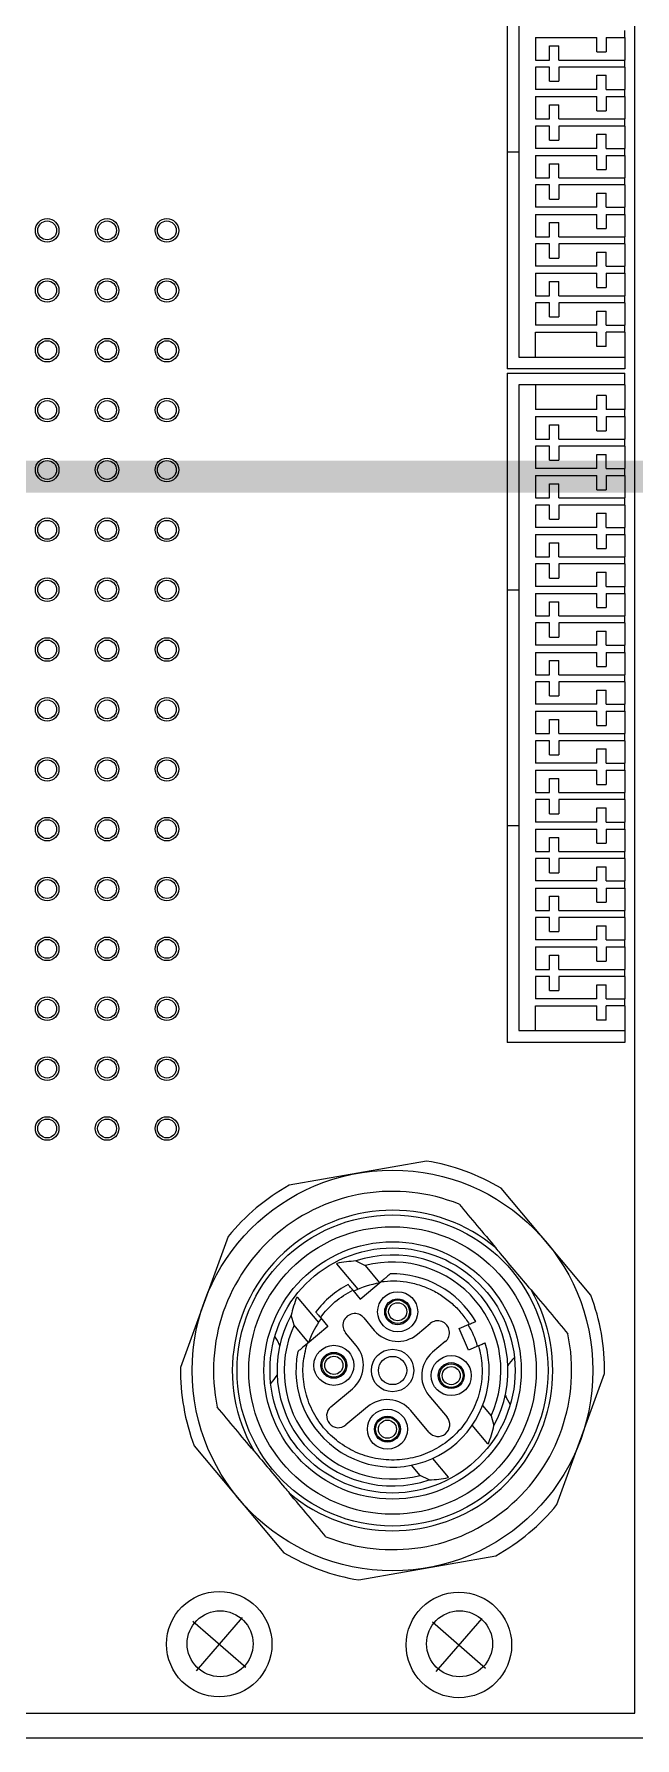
# Model space of a CAD drawing. Extents: x -194 to 239, y -574 to -265.
# Drawn here: x -91.88 to -83.76, y -498.07 to -475.07 of the extents above; entities that cross this region are included whole.
import ezdxf

# ---------------------------------------------------------------- set-up
doc = ezdxf.new("R2010")
doc.units = 0
doc.header["$LTSCALE"] = 0.5
doc.layers.get('0').update_dxf_attribs({"linetype": 'CONTINUOUS'})
doc.layers.add('1', color=7, linetype='CONTINUOUS')

msp = doc.modelspace()

# ---------------------------------------------------------------- hatches: boundary and pattern name
at = {"lineweight": 5}
msp.add_hatch(color=256, dxfattribs=at).paths.add_polyline_path([(-120.02046, -468.08319), (-119.4341, -468.08319), (-116.33505, -480.83071), (-68.47953, -480.83071), (-68.48858, -466.93802), (-67.91047, -466.93802), (-67.90142, -481.26275), (-116.70109, -481.26275)])

# ---------------------------------------------------------------- linework, layer by layer
at = {"color": 7, "linetype": 'Continuous', "lineweight": 5}
for p, q in [((-83.76474, -497.74138), (-83.76474, -456.88229)), ((-85.48947, -473.4805), (-85.48947, -476.66267)), ((-85.33037, -473.4805), (-85.33037, -476.66267)), ((-85.10762, -475.11931), (-84.28025, -475.11931)), ((-85.10762, -475.11931), (-85.10762, -475.42163)), ((-84.9167, -475.42163), (-84.9167, -475.23068)), ((-84.9167, -475.23068), (-84.78941, -475.23068)), ((-84.78941, -475.42163), (-84.78941, -475.23068)), ((-84.28025, -475.31025), (-84.28025, -475.11931)), ((-84.15297, -475.11931), (-83.89839, -475.11931)), ((-84.15297, -475.11931), (-84.15297, -475.31025)), ((-83.89839, -475.11931), (-83.89839, -475.02385)), ((-83.89839, -475.11931), (-83.89839, -475.42163)), ((-85.10762, -475.42163), (-84.9167, -475.42163)), ((-84.78941, -475.42163), (-83.89839, -475.42163)), ((-84.28025, -475.31025), (-84.15297, -475.31025)), ((-83.89839, -475.51709), (-83.89839, -475.42163)), ((-84.9167, -475.51709), (-85.10762, -475.51709)), ((-85.10762, -475.51709), (-85.10762, -475.81939)), ((-84.9167, -475.70801), (-84.9167, -475.51709)), ((-84.78941, -475.51709), (-84.78941, -475.70801)), ((-83.89839, -475.51709), (-84.78941, -475.51709)), ((-84.28025, -475.81939), (-84.28025, -475.62846)), ((-84.28025, -475.62846), (-84.15297, -475.62846)), ((-84.15297, -475.81939), (-84.15297, -475.62846)), ((-83.89839, -475.51709), (-83.89839, -475.81939)), ((-84.28025, -475.81939), (-85.10762, -475.81939)), ((-85.10762, -475.91485), (-84.28025, -475.91485)), ((-85.10762, -475.91485), (-85.10762, -476.21717)), ((-84.9167, -475.70801), (-84.78941, -475.70801)), ((-84.28025, -476.10579), (-84.28025, -475.91485)), ((-84.15297, -475.81939), (-83.89839, -475.81939)), ((-84.15297, -475.91485), (-83.89839, -475.91485)), ((-84.15297, -475.91485), (-84.15297, -476.10579)), ((-83.89839, -475.91485), (-83.89839, -475.81939)), ((-83.89839, -475.91485), (-83.89839, -476.21717)), ((-84.9167, -476.21717), (-84.9167, -476.02622)), ((-84.9167, -476.02622), (-84.78941, -476.02622)), ((-84.78941, -476.21717), (-84.78941, -476.02622)), ((-84.28025, -476.10579), (-84.15297, -476.10579)), ((-85.10762, -476.21717), (-84.9167, -476.21717)), ((-84.9167, -476.31263), (-85.10762, -476.31263)), ((-85.10762, -476.31263), (-85.10762, -476.61493)), ((-84.9167, -476.50355), (-84.9167, -476.31263)), ((-84.78941, -476.21717), (-83.89839, -476.21717)), ((-84.78941, -476.31263), (-84.78941, -476.50355)), ((-83.89839, -476.31263), (-84.78941, -476.31263)), ((-83.89839, -476.31263), (-83.89839, -476.21717)), ((-83.89839, -476.31263), (-83.89839, -476.61493)), ((-84.9167, -476.50355), (-84.78941, -476.50355)), ((-84.28025, -476.61493), (-84.28025, -476.42401)), ((-84.28025, -476.42401), (-84.15297, -476.42401)), ((-84.15297, -476.61493), (-84.15297, -476.42401)), ((-85.48947, -476.66267), (-85.33037, -476.66267)), ((-85.48947, -476.66267), (-85.48947, -479.59026)), ((-85.33037, -476.66267), (-85.33037, -479.43116)), ((-84.28025, -476.61493), (-85.10762, -476.61493)), ((-85.10762, -476.71039), (-84.28025, -476.71039)), ((-85.10762, -476.71039), (-85.10762, -477.01271)), ((-84.9167, -477.01271), (-84.9167, -476.82177)), ((-84.9167, -476.82177), (-84.78941, -476.82177)), ((-84.78941, -477.01271), (-84.78941, -476.82177)), ((-84.28025, -476.90133), (-84.28025, -476.71039)), ((-84.15297, -476.61493), (-83.89839, -476.61493)), ((-84.15297, -476.71039), (-83.89839, -476.71039)), ((-84.15297, -476.71039), (-84.15297, -476.90133)), ((-83.89839, -476.71039), (-83.89839, -476.61493)), ((-83.89839, -476.71039), (-83.89839, -477.01271)), ((-85.10762, -477.01271), (-84.9167, -477.01271)), ((-84.78941, -477.01271), (-83.89839, -477.01271)), ((-84.28025, -476.90133), (-84.15297, -476.90133)), ((-83.89839, -477.10817), (-83.89839, -477.01271)), ((-84.9167, -477.10817), (-85.10762, -477.10817)), ((-85.10762, -477.10817), (-85.10762, -477.41047)), ((-84.9167, -477.2991), (-84.9167, -477.10817)), ((-84.9167, -477.2991), (-84.78941, -477.2991)), ((-84.78941, -477.10817), (-84.78941, -477.2991)), ((-83.89839, -477.10817), (-84.78941, -477.10817)), ((-84.28025, -477.41047), (-84.28025, -477.21955)), ((-84.28025, -477.21955), (-84.15297, -477.21955)), ((-84.15297, -477.41047), (-84.15297, -477.21955)), ((-83.89839, -477.10817), (-83.89839, -477.41047)), ((-84.28025, -477.41047), (-85.10762, -477.41047)), ((-85.10762, -477.50593), (-84.28025, -477.50593)), ((-85.10762, -477.50593), (-85.10762, -477.80825)), ((-84.28025, -477.69688), (-84.28025, -477.50593)), ((-84.15297, -477.41047), (-83.89839, -477.41047)), ((-84.15297, -477.50593), (-83.89839, -477.50593)), ((-84.15297, -477.50593), (-84.15297, -477.69688)), ((-83.89839, -477.50593), (-83.89839, -477.41047)), ((-83.89839, -477.50593), (-83.89839, -477.80825)), ((-84.9167, -477.80825), (-84.9167, -477.61731)), ((-84.9167, -477.61731), (-84.78941, -477.61731)), ((-84.78941, -477.80825), (-84.78941, -477.61731)), ((-84.28025, -477.69688), (-84.15297, -477.69688)), ((-85.10762, -477.80825), (-84.9167, -477.80825)), ((-84.9167, -477.90371), (-85.10762, -477.90371)), ((-85.10762, -477.90371), (-85.10762, -478.20601)), ((-84.9167, -478.09464), (-84.9167, -477.90371)), ((-84.78941, -477.80825), (-83.89839, -477.80825)), ((-84.78941, -477.90371), (-84.78941, -478.09464)), ((-83.89839, -477.90371), (-84.78941, -477.90371)), ((-83.89839, -477.90371), (-83.89839, -477.80825)), ((-83.89839, -477.90371), (-83.89839, -478.20601)), ((-84.28025, -478.20601), (-85.10762, -478.20601)), ((-84.9167, -478.09464), (-84.78941, -478.09464)), ((-84.28025, -478.20601), (-84.28025, -478.01509)), ((-84.28025, -478.01509), (-84.15297, -478.01509)), ((-84.15297, -478.20601), (-84.15297, -478.01509)), ((-84.15297, -478.20601), (-83.89839, -478.20601)), ((-83.89839, -478.30148), (-83.89839, -478.20601)), ((-85.10762, -478.30148), (-84.28025, -478.30148)), ((-85.10762, -478.30148), (-85.10762, -478.60379)), ((-84.9167, -478.60379), (-84.9167, -478.41285)), ((-84.9167, -478.41285), (-84.78941, -478.41285)), ((-84.78941, -478.60379), (-84.78941, -478.41285)), ((-84.28025, -478.49242), (-84.28025, -478.30148)), ((-84.15297, -478.30148), (-83.89839, -478.30148)), ((-84.15297, -478.30148), (-84.15297, -478.49242)), ((-83.89839, -478.30148), (-83.89839, -478.60379)), ((-85.10762, -478.60379), (-84.9167, -478.60379)), ((-84.78941, -478.60379), (-83.89839, -478.60379)), ((-84.28025, -478.49242), (-84.15297, -478.49242)), ((-83.89839, -478.69926), (-83.89839, -478.60379)), ((-84.9167, -478.69926), (-85.10762, -478.69926)), ((-85.10762, -478.69926), (-85.10762, -479.00156)), ((-84.9167, -478.89018), (-84.9167, -478.69926)), ((-84.9167, -478.89018), (-84.78941, -478.89018)), ((-84.78941, -478.69926), (-84.78941, -478.89018)), ((-83.89839, -478.69926), (-84.78941, -478.69926)), ((-84.28025, -479.00156), (-84.28025, -478.81063)), ((-84.28025, -478.81063), (-84.15297, -478.81063)), ((-84.15297, -479.00156), (-84.15297, -478.81063)), ((-83.89839, -478.69926), (-83.89839, -479.00156)), ((-84.28025, -479.00156), (-85.10762, -479.00156)), ((-85.10762, -479.43116), (-85.10762, -479.09702)), ((-85.10762, -479.09702), (-84.28025, -479.09702)), ((-84.28025, -479.28796), (-84.28025, -479.09702)), ((-84.15297, -479.00156), (-83.89839, -479.00156)), ((-84.15297, -479.28796), (-84.15297, -479.09702)), ((-83.89839, -479.09702), (-84.15297, -479.09702)), ((-83.89839, -479.09702), (-83.89839, -479.00156)), ((-83.89839, -479.09702), (-83.89839, -479.43116)), ((-84.15297, -479.28796), (-84.28025, -479.28796)), ((-83.89839, -479.59026), (-85.48947, -479.59026)), ((-85.33037, -479.43116), (-83.89839, -479.43116)), ((-83.89839, -479.43116), (-83.89839, -479.59026)), ((-85.48947, -479.64754), (-83.89839, -479.64754)), ((-85.48947, -479.64754), (-85.48947, -482.57513)), ((-85.33037, -479.80666), (-85.33037, -482.57513)), ((-83.89839, -479.80666), (-85.33037, -479.80666)), ((-85.10762, -479.80666), (-85.10762, -480.14078)), ((-83.89839, -479.80666), (-83.89839, -479.64754)), ((-83.89839, -479.80666), (-83.89839, -480.14078)), ((-84.28025, -480.14078), (-84.28025, -479.94984)), ((-84.15297, -479.94984), (-84.28025, -479.94984)), ((-84.15297, -479.94984), (-84.15297, -480.14078)), ((-84.28025, -480.14078), (-85.10762, -480.14078)), ((-85.10762, -480.23625), (-84.28025, -480.23625)), ((-85.10762, -480.23625), (-85.10762, -480.53855)), ((-84.28025, -480.42717), (-84.28025, -480.23625)), ((-83.89839, -480.14078), (-84.15297, -480.14078)), ((-84.15297, -480.23625), (-83.89839, -480.23625)), ((-84.15297, -480.23625), (-84.15297, -480.42717)), ((-83.89839, -480.23625), (-83.89839, -480.14078)), ((-83.89839, -480.23625), (-83.89839, -480.53855)), ((-84.9167, -480.53855), (-84.9167, -480.34762)), ((-84.9167, -480.34762), (-84.78941, -480.34762)), ((-84.78941, -480.53855), (-84.78941, -480.34762)), ((-84.28025, -480.42717), (-84.15297, -480.42717)), ((-85.10762, -480.53855), (-84.9167, -480.53855)), ((-84.9167, -480.63401), (-85.10762, -480.63401)), ((-85.10762, -480.63401), (-85.10762, -480.93633)), ((-84.9167, -480.82495), (-84.9167, -480.63401)), ((-84.78941, -480.53855), (-83.89839, -480.53855)), ((-84.78941, -480.63401), (-84.78941, -480.82495)), ((-83.89839, -480.63401), (-84.78941, -480.63401)), ((-84.28025, -480.93633), (-84.28025, -480.74538)), ((-84.28025, -480.74538), (-84.15297, -480.74538)), ((-84.15297, -480.93633), (-84.15297, -480.74538)), ((-83.89839, -480.63401), (-83.89839, -480.53855)), ((-83.89839, -480.63401), (-83.89839, -480.93633)), ((-84.28025, -480.93633), (-85.10762, -480.93633)), ((-84.9167, -480.82495), (-84.78941, -480.82495)), ((-84.15297, -480.93633), (-83.89839, -480.93633)), ((-83.89839, -481.03179), (-83.89839, -480.93633)), ((-85.10762, -481.03179), (-84.28025, -481.03179)), ((-85.10762, -481.03179), (-85.10762, -481.33409)), ((-84.9167, -481.33409), (-84.9167, -481.14316)), ((-84.9167, -481.14316), (-84.78941, -481.14316)), ((-84.78941, -481.33409), (-84.78941, -481.14316)), ((-84.28025, -481.22271), (-84.28025, -481.03179)), ((-84.15297, -481.03179), (-83.89839, -481.03179)), ((-84.15297, -481.03179), (-84.15297, -481.22271)), ((-83.89839, -481.03179), (-83.89839, -481.33409)), ((-85.10762, -481.33409), (-84.9167, -481.33409)), ((-84.9167, -481.42955), (-85.10762, -481.42955)), ((-85.10762, -481.42955), (-85.10762, -481.73187)), ((-84.9167, -481.62049), (-84.9167, -481.42955)), ((-84.78941, -481.33409), (-83.89839, -481.33409)), ((-84.78941, -481.42955), (-84.78941, -481.62049)), ((-83.89839, -481.42955), (-84.78941, -481.42955)), ((-84.28025, -481.22271), (-84.15297, -481.22271)), ((-83.89839, -481.42955), (-83.89839, -481.33409)), ((-83.89839, -481.42955), (-83.89839, -481.73187)), ((-84.9167, -481.62049), (-84.78941, -481.62049)), ((-84.28025, -481.73187), (-84.28025, -481.54092)), ((-84.28025, -481.54092), (-84.15297, -481.54092)), ((-84.15297, -481.73187), (-84.15297, -481.54092)), ((-84.28025, -481.73187), (-85.10762, -481.73187)), ((-85.10762, -481.82733), (-84.28025, -481.82733)), ((-85.10762, -481.82733), (-85.10762, -482.12963)), ((-84.28025, -482.01825), (-84.28025, -481.82733)), ((-84.15297, -481.73187), (-83.89839, -481.73187)), ((-84.15297, -481.82733), (-83.89839, -481.82733)), ((-84.15297, -481.82733), (-84.15297, -482.01825)), ((-83.89839, -481.82733), (-83.89839, -481.73187)), ((-83.89839, -481.82733), (-83.89839, -482.12963)), ((-85.10762, -482.12963), (-84.9167, -482.12963)), ((-84.9167, -482.12963), (-84.9167, -481.93871)), ((-84.9167, -481.93871), (-84.78941, -481.93871)), ((-84.78941, -482.12963), (-84.78941, -481.93871)), ((-84.78941, -482.12963), (-83.89839, -482.12963)), ((-84.28025, -482.01825), (-84.15297, -482.01825)), ((-83.89839, -482.22511), (-83.89839, -482.12963)), ((-84.9167, -482.22511), (-85.10762, -482.22511)), ((-85.10762, -482.22511), (-85.10762, -482.52741)), ((-84.9167, -482.41603), (-84.9167, -482.22511)), ((-84.78941, -482.22511), (-84.78941, -482.41603)), ((-83.89839, -482.22511), (-84.78941, -482.22511)), ((-84.28025, -482.52741), (-84.28025, -482.33649)), ((-84.28025, -482.33649), (-84.15297, -482.33649)), ((-84.15297, -482.52741), (-84.15297, -482.33649)), ((-83.89839, -482.22511), (-83.89839, -482.52741)), ((-85.48947, -482.57513), (-85.48947, -485.75732)), ((-85.48947, -482.57513), (-85.33037, -482.57513)), ((-85.33037, -482.57513), (-85.33037, -485.75732)), ((-84.28025, -482.52741), (-85.10762, -482.52741)), ((-84.9167, -482.41603), (-84.78941, -482.41603)), ((-84.15297, -482.52741), (-83.89839, -482.52741)), ((-83.89839, -482.62287), (-83.89839, -482.52741)), ((-85.10762, -482.62287), (-84.28025, -482.62287)), ((-85.10762, -482.62287), (-85.10762, -482.92517)), ((-84.9167, -482.92517), (-84.9167, -482.73425)), ((-84.9167, -482.73425), (-84.78941, -482.73425)), ((-84.78941, -482.92517), (-84.78941, -482.73425)), ((-84.28025, -482.8138), (-84.28025, -482.62287)), ((-84.28025, -482.8138), (-84.15297, -482.8138)), ((-84.15297, -482.62287), (-83.89839, -482.62287)), ((-84.15297, -482.62287), (-84.15297, -482.8138)), ((-83.89839, -482.62287), (-83.89839, -482.92517)), ((-85.10762, -482.92517), (-84.9167, -482.92517)), ((-84.9167, -483.02065), (-85.10762, -483.02065)), ((-85.10762, -483.02065), (-85.10762, -483.32295)), ((-84.9167, -483.21158), (-84.9167, -483.02065)), ((-84.78941, -482.92517), (-83.89839, -482.92517)), ((-84.78941, -483.02065), (-84.78941, -483.21158)), ((-83.89839, -483.02065), (-84.78941, -483.02065)), ((-83.89839, -483.02065), (-83.89839, -482.92517)), ((-83.89839, -483.02065), (-83.89839, -483.32295)), ((-84.9167, -483.21158), (-84.78941, -483.21158)), ((-84.28025, -483.32295), (-84.28025, -483.13203)), ((-84.28025, -483.13203), (-84.15297, -483.13203)), ((-84.15297, -483.32295), (-84.15297, -483.13203)), ((-84.28025, -483.32295), (-85.10762, -483.32295)), ((-85.10762, -483.41841), (-84.28025, -483.41841)), ((-85.10762, -483.41841), (-85.10762, -483.72071)), ((-84.28025, -483.60934), (-84.28025, -483.41841)), ((-84.15297, -483.32295), (-83.89839, -483.32295)), ((-84.15297, -483.41841), (-83.89839, -483.41841)), ((-84.15297, -483.41841), (-84.15297, -483.60934)), ((-83.89839, -483.41841), (-83.89839, -483.32295)), ((-83.89839, -483.41841), (-83.89839, -483.72071)), ((-85.10762, -483.72071), (-84.9167, -483.72071)), ((-84.9167, -483.72071), (-84.9167, -483.52979)), ((-84.9167, -483.52979), (-84.78941, -483.52979)), ((-84.78941, -483.72071), (-84.78941, -483.52979)), ((-84.78941, -483.72071), (-83.89839, -483.72071)), ((-84.28025, -483.60934), (-84.15297, -483.60934)), ((-83.89839, -483.81619), (-83.89839, -483.72071)), ((-84.9167, -483.81619), (-85.10762, -483.81619)), ((-85.10762, -483.81619), (-85.10762, -484.11849)), ((-84.9167, -484.00712), (-84.9167, -483.81619)), ((-84.78941, -483.81619), (-84.78941, -484.00712)), ((-83.89839, -483.81619), (-84.78941, -483.81619)), ((-84.28025, -484.11849), (-84.28025, -483.92757)), ((-84.28025, -483.92757), (-84.15297, -483.92757)), ((-84.15297, -484.11849), (-84.15297, -483.92757)), ((-83.89839, -483.81619), (-83.89839, -484.11849)), ((-84.28025, -484.11849), (-85.10762, -484.11849)), ((-84.9167, -484.00712), (-84.78941, -484.00712)), ((-84.15297, -484.11849), (-83.89839, -484.11849)), ((-83.89839, -484.21396), (-83.89839, -484.11849)), ((-85.10762, -484.21396), (-84.28025, -484.21396)), ((-85.10762, -484.21396), (-85.10762, -484.51626)), ((-84.9167, -484.51626), (-84.9167, -484.32533)), ((-84.9167, -484.32533), (-84.78941, -484.32533)), ((-84.78941, -484.51626), (-84.78941, -484.32533)), ((-84.28025, -484.40488), (-84.28025, -484.21396)), ((-84.28025, -484.40488), (-84.15297, -484.40488)), ((-84.15297, -484.21396), (-83.89839, -484.21396)), ((-84.15297, -484.21396), (-84.15297, -484.40488)), ((-83.89839, -484.21396), (-83.89839, -484.51626)), ((-85.10762, -484.51626), (-84.9167, -484.51626)), ((-84.9167, -484.61174), (-85.10762, -484.61174)), ((-85.10762, -484.61174), (-85.10762, -484.91404)), ((-84.9167, -484.80266), (-84.9167, -484.61174)), ((-84.78941, -484.51626), (-83.89839, -484.51626)), ((-84.78941, -484.61174), (-84.78941, -484.80266)), ((-83.89839, -484.61174), (-84.78941, -484.61174)), ((-83.89839, -484.61174), (-83.89839, -484.51626)), ((-83.89839, -484.61174), (-83.89839, -484.91404)), ((-84.9167, -484.80266), (-84.78941, -484.80266)), ((-84.28025, -484.91404), (-84.28025, -484.72311)), ((-84.28025, -484.72311), (-84.15297, -484.72311)), ((-84.15297, -484.91404), (-84.15297, -484.72311)), ((-84.28025, -484.91404), (-85.10762, -484.91404)), ((-85.10762, -485.0095), (-84.28025, -485.0095)), ((-85.10762, -485.0095), (-85.10762, -485.31182)), ((-84.9167, -485.31182), (-84.9167, -485.12087)), ((-84.9167, -485.12087), (-84.78941, -485.12087)), ((-84.78941, -485.31182), (-84.78941, -485.12087)), ((-84.28025, -485.20042), (-84.28025, -485.0095)), ((-84.15297, -484.91404), (-83.89839, -484.91404)), ((-84.15297, -485.0095), (-83.89839, -485.0095)), ((-84.15297, -485.0095), (-84.15297, -485.20042)), ((-83.89839, -485.0095), (-83.89839, -484.91404)), ((-83.89839, -485.0095), (-83.89839, -485.31182)), ((-85.10762, -485.31182), (-84.9167, -485.31182)), ((-84.78941, -485.31182), (-83.89839, -485.31182)), ((-84.28025, -485.20042), (-84.15297, -485.20042)), ((-83.89839, -485.40728), (-83.89839, -485.31182)), ((-84.9167, -485.40728), (-85.10762, -485.40728)), ((-85.10762, -485.40728), (-85.10762, -485.70958)), ((-84.9167, -485.5982), (-84.9167, -485.40728)), ((-84.78941, -485.40728), (-84.78941, -485.5982)), ((-83.89839, -485.40728), (-84.78941, -485.40728)), ((-84.28025, -485.70958), (-84.28025, -485.51865)), ((-84.28025, -485.51865), (-84.15297, -485.51865)), ((-84.15297, -485.70958), (-84.15297, -485.51865)), ((-83.89839, -485.40728), (-83.89839, -485.70958)), ((-85.48947, -485.75732), (-85.33037, -485.75732)), ((-85.48947, -485.75732), (-85.48947, -488.68491)), ((-85.33037, -485.75732), (-85.33037, -488.52579)), ((-84.28025, -485.70958), (-85.10762, -485.70958)), ((-85.10762, -485.80504), (-84.28025, -485.80504)), ((-85.10762, -485.80504), (-85.10762, -486.10736)), ((-84.9167, -485.5982), (-84.78941, -485.5982)), ((-84.28025, -485.99598), (-84.28025, -485.80504)), ((-84.15297, -485.70958), (-83.89839, -485.70958)), ((-84.15297, -485.80504), (-83.89839, -485.80504)), ((-84.15297, -485.80504), (-84.15297, -485.99598)), ((-83.89839, -485.80504), (-83.89839, -485.70958)), ((-83.89839, -485.80504), (-83.89839, -486.10736)), ((-84.9167, -486.10736), (-84.9167, -485.91642)), ((-84.9167, -485.91642), (-84.78941, -485.91642)), ((-84.78941, -486.10736), (-84.78941, -485.91642)), ((-84.28025, -485.99598), (-84.15297, -485.99598)), ((-85.10762, -486.10736), (-84.9167, -486.10736)), ((-84.9167, -486.20282), (-85.10762, -486.20282)), ((-85.10762, -486.20282), (-85.10762, -486.50512)), ((-84.9167, -486.39374), (-84.9167, -486.20282)), ((-84.78941, -486.10736), (-83.89839, -486.10736)), ((-84.78941, -486.20282), (-84.78941, -486.39374)), ((-83.89839, -486.20282), (-84.78941, -486.20282)), ((-83.89839, -486.20282), (-83.89839, -486.10736)), ((-83.89839, -486.20282), (-83.89839, -486.50512)), ((-84.9167, -486.39374), (-84.78941, -486.39374)), ((-84.28025, -486.50512), (-84.28025, -486.3142)), ((-84.28025, -486.3142), (-84.15297, -486.3142)), ((-84.15297, -486.50512), (-84.15297, -486.3142)), ((-84.28025, -486.50512), (-85.10762, -486.50512)), ((-85.10762, -486.60058), (-84.28025, -486.60058)), ((-85.10762, -486.60058), (-85.10762, -486.9029)), ((-84.9167, -486.9029), (-84.9167, -486.71196)), ((-84.9167, -486.71196), (-84.78941, -486.71196)), ((-84.78941, -486.9029), (-84.78941, -486.71196)), ((-84.28025, -486.79152), (-84.28025, -486.60058)), ((-84.15297, -486.50512), (-83.89839, -486.50512)), ((-84.15297, -486.60058), (-83.89839, -486.60058)), ((-84.15297, -486.60058), (-84.15297, -486.79152)), ((-83.89839, -486.60058), (-83.89839, -486.50512)), ((-83.89839, -486.60058), (-83.89839, -486.9029)), ((-85.10762, -486.9029), (-84.9167, -486.9029)), ((-84.78941, -486.9029), (-83.89839, -486.9029)), ((-84.28025, -486.79152), (-84.15297, -486.79152)), ((-83.89839, -486.99836), (-83.89839, -486.9029)), ((-84.9167, -486.99836), (-85.10762, -486.99836)), ((-85.10762, -486.99836), (-85.10762, -487.30066)), ((-84.9167, -487.18929), (-84.9167, -486.99836)), ((-84.9167, -487.18929), (-84.78941, -487.18929)), ((-84.78941, -486.99836), (-84.78941, -487.18929)), ((-83.89839, -486.99836), (-84.78941, -486.99836)), ((-84.28025, -487.30066), (-84.28025, -487.10974)), ((-84.28025, -487.10974), (-84.15297, -487.10974)), ((-84.15297, -487.30066), (-84.15297, -487.10974)), ((-83.89839, -486.99836), (-83.89839, -487.30066)), ((-84.28025, -487.30066), (-85.10762, -487.30066)), ((-85.10762, -487.39612), (-84.28025, -487.39612)), ((-85.10762, -487.39612), (-85.10762, -487.69844)), ((-84.28025, -487.58707), (-84.28025, -487.39612)), ((-84.15297, -487.30066), (-83.89839, -487.30066)), ((-84.15297, -487.39612), (-83.89839, -487.39612)), ((-84.15297, -487.39612), (-84.15297, -487.58707)), ((-83.89839, -487.39612), (-83.89839, -487.30066)), ((-83.89839, -487.39612), (-83.89839, -487.69844)), ((-84.9167, -487.69844), (-84.9167, -487.5075)), ((-84.9167, -487.5075), (-84.78941, -487.5075)), ((-84.78941, -487.69844), (-84.78941, -487.5075)), ((-84.28025, -487.58707), (-84.15297, -487.58707)), ((-85.10762, -487.69844), (-84.9167, -487.69844)), ((-84.9167, -487.7939), (-85.10762, -487.7939)), ((-85.10762, -487.7939), (-85.10762, -488.0962)), ((-84.9167, -487.98483), (-84.9167, -487.7939)), ((-84.78941, -487.69844), (-83.89839, -487.69844)), ((-84.78941, -487.7939), (-84.78941, -487.98483)), ((-83.89839, -487.7939), (-84.78941, -487.7939)), ((-83.89839, -487.7939), (-83.89839, -487.69844)), ((-83.89839, -487.7939), (-83.89839, -488.0962)), ((-84.28025, -488.0962), (-85.10762, -488.0962)), ((-84.9167, -487.98483), (-84.78941, -487.98483)), ((-84.28025, -488.0962), (-84.28025, -487.90528)), ((-84.28025, -487.90528), (-84.15297, -487.90528)), ((-84.15297, -488.0962), (-84.15297, -487.90528)), ((-84.15297, -488.0962), (-83.89839, -488.0962)), ((-83.89839, -488.19167), (-83.89839, -488.0962)), ((-85.10762, -488.52579), (-85.10762, -488.19167)), ((-85.10762, -488.19167), (-84.28025, -488.19167)), ((-84.28025, -488.38261), (-84.28025, -488.19167)), ((-84.15297, -488.38261), (-84.15297, -488.19167)), ((-83.89839, -488.19167), (-84.15297, -488.19167)), ((-83.89839, -488.19167), (-83.89839, -488.52579)), ((-85.33037, -488.52579), (-83.89839, -488.52579)), ((-84.15297, -488.38261), (-84.28025, -488.38261)), ((-83.89839, -488.52579), (-83.89839, -488.68491)), ((-83.89839, -488.68491), (-85.48947, -488.68491)), ((-86.57982, -490.28629), (-88.43381, -490.61319)), ((-84.36005, -492.09593), (-85.57016, -490.65378)), ((-89.25691, -491.30384), (-89.90079, -493.07292)), ((-87.78762, -491.67454), (-87.78851, -491.66745)), ((-87.50229, -492.01458), (-87.78762, -491.67454)), ((-87.53287, -491.63515), (-87.40852, -491.6976)), ((-87.40852, -491.6976), (-87.21242, -491.9313)), ((-87.47229, -492.14935), (-87.1921, -491.91425)), ((-88.33072, -492.12243), (-88.32391, -492.12454)), ((-88.32391, -492.12454), (-88.03857, -492.46458)), ((-87.57289, -492.02944), (-87.47229, -492.14935)), ((-88.36703, -492.50189), (-88.40693, -492.36857)), ((-88.01168, -492.39763), (-87.91107, -492.51754)), ((-87.42661, -492.4018), (-87.28343, -492.57245)), ((-86.70062, -492.62343), (-86.52998, -492.48025)), ((-88.17092, -492.73559), (-88.36703, -492.50189)), ((-87.91107, -492.51754), (-88.19126, -492.75264)), ((-87.5272, -492.77699), (-87.67038, -492.60634)), ((-86.13756, -492.54885), (-86.00128, -492.4896)), ((-86.01067, -492.84068), (-86.13756, -492.54885)), ((-86.32543, -492.72402), (-86.49608, -492.8672)), ((-85.87439, -492.78143), (-86.01067, -492.84068)), ((-84.81735, -494.92315), (-84.17347, -493.15408)), ((-87.87071, -493.60525), (-87.57818, -493.3598)), ((-87.37364, -493.60356), (-87.66617, -493.84902)), ((-86.54706, -493.45), (-86.30161, -493.74254)), ((-85.82195, -493.58841), (-85.70723, -493.72512)), ((-86.54538, -493.94708), (-86.79083, -493.65455)), ((-85.75035, -494.10246), (-85.96109, -493.85131)), ((-85.70723, -493.72512), (-85.66733, -493.85843)), ((-89.71421, -494.13106), (-88.5041, -495.57321)), ((-86.49739, -494.30131), (-86.28664, -494.55246)), ((-85.74354, -494.10456), (-85.75035, -494.10246)), ((-86.66574, -494.52939), (-86.78046, -494.39269)), ((-86.54139, -494.59185), (-86.66574, -494.52939)), ((-86.28664, -494.55246), (-86.28575, -494.55955)), ((-87.49444, -495.9407), (-85.64045, -495.6138)), ((-123.0932, -497.74138), (-83.76474, -497.74138))]:
    msp.add_line(p, q, dxfattribs=at)
at = {"linetype": 'Continuous', "lineweight": 5}
for p, q in [((-89.73631, -496.49721), (-89.01892, -497.11865)), ((-89.0669, -496.44924), (-89.68833, -497.16662)), ((-86.49967, -496.50868), (-85.78229, -497.13011)), ((-85.83026, -496.4607), (-86.4517, -497.17809)), ((-132.4625, -497.74203), (-83.76319, -497.74203))]:
    msp.add_line(p, q, dxfattribs=at)
at = {"color": 7, "linetype": 'Continuous', "lineweight": 5, "flags": 128}
for points in [[(-88.56032, -492.78004), (-88.59238, -492.70928), (-88.6272, -492.65543)], [(-88.68258, -493.2885), (-88.64755, -493.25184), (-88.59509, -493.17739)]]:
    msp.add_lwpolyline(points, dxfattribs=at)
at = {"color": 7, "linetype": 'Continuous', "lineweight": 5}
for centre, radius in [((-91.70108, -477.72233), 0.15911), ((-91.70108, -477.72233), 0.12729), ((-90.89281, -477.72233), 0.15911), ((-90.89281, -477.72233), 0.12729), ((-90.08454, -477.72233), 0.15911), ((-90.08454, -477.72233), 0.12729), ((-91.70108, -478.5306), 0.15911), ((-91.70108, -478.5306), 0.12729), ((-90.89281, -478.5306), 0.15911), ((-90.89281, -478.5306), 0.12729), ((-90.08454, -478.5306), 0.15911), ((-90.08454, -478.5306), 0.12729), ((-91.70108, -479.33887), 0.15911), ((-91.70108, -479.33887), 0.12729), ((-90.89281, -479.33887), 0.15911), ((-90.89281, -479.33887), 0.12729), ((-90.08454, -479.33887), 0.15911), ((-90.08454, -479.33887), 0.12729), ((-91.70108, -480.14714), 0.15911), ((-91.70108, -480.14714), 0.12729), ((-90.89281, -480.14714), 0.15911), ((-90.89281, -480.14714), 0.12729), ((-90.08454, -480.14714), 0.15911), ((-90.08454, -480.14714), 0.12729), ((-91.70108, -480.95541), 0.15911), ((-91.70108, -480.95541), 0.12729), ((-90.89281, -480.95541), 0.15911), ((-90.89281, -480.95541), 0.12729), ((-90.08454, -480.95541), 0.15911), ((-90.08454, -480.95541), 0.12729), ((-91.70108, -481.76369), 0.15911), ((-91.70108, -481.76369), 0.12729), ((-90.89281, -481.76369), 0.15911), ((-90.89281, -481.76369), 0.12729), ((-90.08454, -481.76369), 0.15911), ((-90.08454, -481.76369), 0.12729), ((-91.70108, -482.57196), 0.15911), ((-91.70108, -482.57196), 0.12729), ((-90.89281, -482.57196), 0.15911), ((-90.89281, -482.57196), 0.12729), ((-90.08454, -482.57196), 0.15911), ((-90.08454, -482.57196), 0.12729), ((-91.70108, -483.38023), 0.15911), ((-91.70108, -483.38023), 0.12729), ((-90.89281, -483.38023), 0.15911), ((-90.89281, -483.38023), 0.12729), ((-90.08454, -483.38023), 0.15911), ((-90.08454, -483.38023), 0.12729), ((-91.70108, -484.1885), 0.15911), ((-91.70108, -484.1885), 0.12729), ((-90.89281, -484.1885), 0.15911), ((-90.89281, -484.1885), 0.12729), ((-90.08454, -484.1885), 0.15911), ((-90.08454, -484.1885), 0.12729), ((-91.70108, -484.99677), 0.15911), ((-91.70108, -484.99677), 0.12729), ((-90.89281, -484.99677), 0.15911), ((-90.89281, -484.99677), 0.12729), ((-90.08454, -484.99677), 0.15911), ((-90.08454, -484.99677), 0.12729), ((-91.70108, -485.80504), 0.15911), ((-91.70108, -485.80504), 0.12729), ((-90.89281, -485.80504), 0.15911), ((-90.89281, -485.80504), 0.12729), ((-90.08454, -485.80504), 0.15911), ((-90.08454, -485.80504), 0.12729), ((-91.70108, -486.61331), 0.15911), ((-91.70108, -486.61331), 0.12729), ((-90.89281, -486.61331), 0.15911), ((-90.89281, -486.61331), 0.12729), ((-90.08454, -486.61331), 0.15911), ((-90.08454, -486.61331), 0.12729), ((-91.70108, -487.42159), 0.15911), ((-91.70108, -487.42159), 0.12729), ((-90.89281, -487.42159), 0.15911), ((-90.89281, -487.42159), 0.12729), ((-90.08454, -487.42159), 0.15911), ((-90.08454, -487.42159), 0.12729), ((-91.70108, -488.22986), 0.15911), ((-91.70108, -488.22986), 0.12729), ((-90.89281, -488.22986), 0.15911), ((-90.89281, -488.22986), 0.12729), ((-90.08454, -488.22986), 0.15911), ((-90.08454, -488.22986), 0.12729), ((-91.70108, -489.03813), 0.15911), ((-91.70108, -489.03813), 0.12729), ((-90.89281, -489.03813), 0.15911), ((-90.89281, -489.03813), 0.12729), ((-90.08454, -489.03813), 0.15911), ((-90.08454, -489.03813), 0.12729), ((-91.70108, -489.8464), 0.15911), ((-91.70108, -489.8464), 0.12729), ((-90.89281, -489.8464), 0.15911), ((-90.89281, -489.8464), 0.12729), ((-90.08454, -489.8464), 0.15911), ((-90.08454, -489.8464), 0.12729), ((-87.03713, -493.1135), 2.70485), ((-87.03713, -493.1135), 2.10023), ((-87.03713, -493.1135), 1.94112), ((-87.03713, -493.1135), 1.73699), ((-87.03713, -493.1135), 1.65473), ((-86.96779, -492.32098), 0.27048), ((-86.96779, -492.32098), 0.17502), ((-86.96779, -492.32098), 0.15911), ((-86.96779, -492.32098), 0.12236), ((-87.82964, -493.04416), 0.27048), ((-87.82964, -493.04416), 0.17502), ((-87.82964, -493.04416), 0.15911), ((-87.82964, -493.04416), 0.12236), ((-87.03713, -493.1135), 0.2864), ((-87.03713, -493.1135), 0.19093), ((-86.24461, -493.18284), 0.27048), ((-86.24461, -493.18284), 0.17502), ((-86.24461, -493.18284), 0.15911), ((-86.24461, -493.18284), 0.12236), ((-87.10647, -493.90601), 0.27048), ((-87.10647, -493.90601), 0.17502), ((-87.10647, -493.90601), 0.15911), ((-87.10647, -493.90601), 0.12236), ((-89.36537, -496.80263), 0.4455), ((-86.13228, -496.80263), 0.4455)]:
    msp.add_circle(centre, radius, dxfattribs=at)
at = {"linetype": 'Continuous', "lineweight": 5}
for centre in [(-89.37761, -496.80793), (-86.14098, -496.81939)]:
    msp.add_circle(centre, 0.71184, dxfattribs=at)
at = {"color": 7, "linetype": 'Continuous', "lineweight": 5}
for centre, radius, start, end in [((-87.03713, -493.1135), 2.86395, 59.188088, 80.811815), ((-87.03713, -493.1135), 2.86395, 119.188088, 140.811815), ((-87.03713, -493.1135), 2.41845, 68.16653, 191.833373), ((-87.03713, -493.1135), 2.16388, 49.838179, 210.161725), ((-87.03713, -493.1135), 1.55926, 331.461806, 108.538098), ((-87.03713, -493.1135), 1.4638, 335.302421, 104.697483), ((-87.03713, -493.1135), 1.30469, 117.319568, 142.680335), ((-87.03713, -493.1135), 1.19331, 98.576045, 116.113412), ((-87.03713, -493.1135), 1.30469, 30.504678, 91.305212), ((-87.03713, -493.1135), 2.16388, 229.838179, 30.161725), ((-87.03713, -493.1135), 2.86395, 359.188088, 20.811815), ((-87.03713, -493.1135), 1.55926, 151.461806, 288.538098), ((-87.03713, -493.1135), 1.19331, 143.886492, 161.423858), ((-87.54849, -492.50408), 0.15911, 39.999952, 219.999952), ((-86.42771, -492.60213), 0.15911, 309.999952, 129.999952), ((-87.03713, -493.1135), 1.4638, 155.302421, 284.697483), ((-87.03713, -493.1135), 2.41845, 248.16653, 11.833373), ((-86.96653, -492.30653), 0.41368, 219.999952, 309.999952), ((-87.03713, -493.1135), 1.19331, 15.837696, 31.162208), ((-87.03713, -493.1135), 1.30469, 168.694692, 16.495225), ((-87.8441, -493.0429), 0.41368, 309.999952, 39.999952), ((-86.23016, -493.1841), 0.41368, 129.999952, 219.999952), ((-85.06455, -493.28608), 0.47733, 133.262676, 150.301397), ((-87.03713, -493.1135), 2.86395, 179.188088, 200.811815), ((-87.76844, -493.72714), 0.15911, 129.999952, 309.999952), ((-87.10773, -493.92046), 0.41368, 39.999952, 129.999952), ((-85.06455, -493.28608), 0.47733, 199.698464, 216.737185), ((-86.42349, -493.8448), 0.15911, 219.999952, 39.999952), ((-87.03713, -493.1135), 2.86395, 299.188088, 320.811815), ((-87.03713, -493.1135), 2.86395, 239.188088, 260.811815)]:
    msp.add_arc(centre, radius, start, end, dxfattribs=at)
for centre, start_param, end_param in [((-87.52231, -493.52061), 4.04709258, 4.18158277), ((-86.55195, -492.70639), 5.24319519, 5.37768538), ((-87.52231, -493.52061), 2.10160253, 2.23609272), ((-86.55195, -492.70639), 0.90549993, 1.03999012)]:
    msp.add_ellipse(centre, major_axis=(-1.49396, -1.25358), ratio=0.94579662, start_param=start_param, end_param=end_param, dxfattribs=at)
for points, knots in [([(-86.13768, -490.86853), (-86.05845, -490.96295), (-85.89865, -491.15339), (-85.72771, -491.35711), (-85.64153, -491.45981)], [0, 0, 0, 0, 0.49582462, 1, 1, 1, 1]), ([(-85.16621, -492.02627), (-85.23382, -491.9457), (-85.37053, -491.78278), (-85.53045, -491.59222), (-85.62035, -491.48506), (-85.64153, -491.45981)], [0, 0, 0, 0, 0.42787907, 0.86519203, 1, 1, 1, 1]), ([(-87.57289, -492.02944), (-87.58013, -492.02081), (-87.59461, -492.00355), (-87.61386, -491.98066), (-87.62804, -491.96371), (-87.63503, -491.95541), (-87.63568, -491.95462), (-87.63592, -491.95433)], [0, 0, 0, 0, 0.22223059, 0.44463759, 0.66356019, 0.87684092, 1, 1, 1, 1]), ([(-87.06684, -491.80915), (-87.06757, -491.80975), (-87.06901, -491.81096), (-87.08065, -491.82074), (-87.1032, -491.83964), (-87.14204, -491.87225), (-87.17413, -491.89917), (-87.1921, -491.91425)], [0, 0, 0, 0, 0.11366361, 0.22660778, 0.39498599, 0.66101874, 1, 1, 1, 1]), ([(-87.1921, -491.91425), (-87.13517, -491.90922), (-87.02139, -491.89917), (-86.84772, -491.91529), (-86.6757, -491.95472), (-86.50914, -492.02084), (-86.35387, -492.11021), (-86.21606, -492.22051), (-86.09556, -492.34653), (-86.03271, -492.4419), (-86.00128, -492.4896)], [0, 0, 0, 0, 0.12242419, 0.24466889, 0.37239352, 0.49999907, 0.62773313, 0.75533823, 0.87763671, 1, 1, 1, 1]), ([(-88.01168, -492.39763), (-87.9496, -492.32309), (-87.82545, -492.17401), (-87.65708, -492.07763), (-87.57289, -492.02944)], [0, 0, 0, 0, 0.49998814, 1, 1, 1, 1]), ([(-85.16621, -492.02627), (-85.08161, -492.12711), (-84.91067, -492.33086), (-84.75081, -492.52134), (-84.67007, -492.61755)], [0, 0, 0, 0, 0.49490457, 1, 1, 1, 1]), ([(-88.0747, -492.32252), (-88.07403, -492.32331), (-88.07268, -492.3249), (-88.06227, -492.33736), (-88.04681, -492.35572), (-88.02903, -492.37695), (-88.01686, -492.39145), (-88.01168, -492.39763)], [0, 0, 0, 0, 0.20783973, 0.41560617, 0.62552192, 0.84036323, 1, 1, 1, 1]), ([(-86.00128, -492.4896), (-85.9913, -492.48526), (-85.97133, -492.47657), (-85.94473, -492.46501), (-85.92479, -492.45635), (-85.91444, -492.45185), (-85.91342, -492.4514), (-85.91303, -492.45123)], [0, 0, 0, 0, 0.21691367, 0.43393534, 0.64989497, 0.86423602, 1, 1, 1, 1]), ([(-88.19126, -492.75264), (-88.21634, -492.77369), (-88.25005, -492.80197), (-88.28755, -492.83345), (-88.30483, -492.84793), (-88.31487, -492.85637), (-88.31599, -492.8573), (-88.3165, -492.85773)], [0, 0, 0, 0, 0.46851906, 0.62941266, 0.79130114, 0.90375469, 1, 1, 1, 1]), ([(-85.87439, -492.78143), (-85.85519, -492.87024), (-85.8159, -493.05203), (-85.8378, -493.33682), (-85.92305, -493.61305), (-86.07117, -493.85908), (-86.26664, -494.05879), (-86.5, -494.20854), (-86.76521, -494.30331), (-87.0523, -494.33423), (-87.33853, -494.2962), (-87.6013, -494.19486), (-87.83087, -494.03936), (-88.02132, -493.83486), (-88.16326, -493.58521), (-88.24165, -493.30696), (-88.25646, -493.02171), (-88.21266, -492.84095), (-88.19126, -492.75264)], [0, 0, 0, 0, 0.06043794, 0.12370585, 0.18817841, 0.25204403, 0.3135833, 0.37324218, 0.43573119, 0.50000073, 0.56426643, 0.62675596, 0.68641554, 0.74795431, 0.81182027, 0.87629161, 0.93956197, 1, 1, 1, 1]), ([(-85.78614, -492.74306), (-85.7871, -492.74347), (-85.78903, -492.7443), (-85.80406, -492.75085), (-85.82622, -492.76047), (-85.85107, -492.77128), (-85.86766, -492.7785), (-85.87439, -492.78143)], [0, 0, 0, 0, 0.21259366, 0.42518724, 0.63845978, 0.85321127, 1, 1, 1, 1]), ([(-88.90805, -494.20073), (-88.99265, -494.0999), (-89.1636, -493.89615), (-89.32345, -493.70566), (-89.40419, -493.60944)], [0, 0, 0, 0, 0.49488766, 1, 1, 1, 1]), ([(-88.90805, -494.20073), (-88.84044, -494.2813), (-88.70372, -494.44422), (-88.54382, -494.63479), (-88.4539, -494.74193), (-88.43271, -494.76718)], [0, 0, 0, 0, 0.42787212, 0.86517798, 1, 1, 1, 1]), ([(-87.93658, -495.35847), (-88.01581, -495.26404), (-88.17561, -495.07361), (-88.34653, -494.86989), (-88.43271, -494.76718)], [0, 0, 0, 0, 0.49583181, 1, 1, 1, 1])]:
    msp.add_open_spline(points, degree=3, knots=knots, dxfattribs=at)
at = {"layer": '1', "lineweight": 5}
msp.add_line((-132.4625, -498.07407), (4.26189, -498.07407), dxfattribs=at)

doc.saveas('drawing.dxf')
